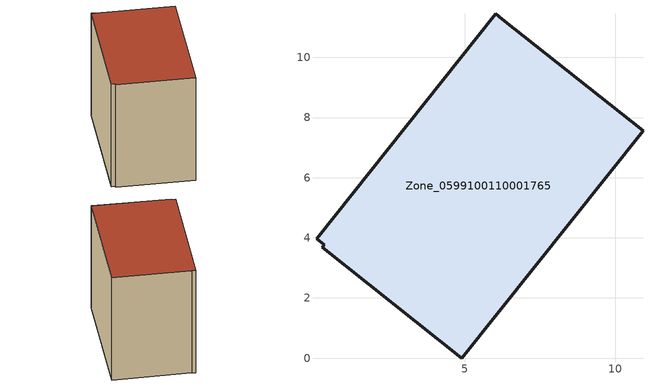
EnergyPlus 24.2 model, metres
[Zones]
Zone_0599100110001765
 floor ground (C_G): 6.24,11.26 10.92,7.57 4.89,0 0.26,3.69 0.31,3.77 0.06,3.98 6.02,11.45 z0.56
 wall outside (C_F): 6.02,11.45 0.06,3.98 0.31,3.77 0.26,3.69 4.89,0 10.92,7.57 6.24,11.26 6.02,11.45 z0.56:9.54
 roof outside (C_R): 10.92,7.57 6.24,11.26 6.02,11.45 0.06,3.98 0.31,3.77 0.26,3.69 4.89,0 z9.54
[BUILDING]
Pand.0599100110001765: North Axis=0; Terrain=City; Loads Convergence Tolerance Value=0.04; Temperature Convergence Tolerance Value=0.4; Solar Distribution=FullExterior; Maximum Number of Warmup Days=25; Minimum Number of Warmup Days=1
[Site:Location]
Rotterdam.The.Hague.AP_ZH_NLD Design_Conditions: Latitude=51.96; Longitude=4.45; Time Zone=1; Elevation=-4.5
[SITE:GROUNDTEMPERATURE:BUILDINGSURFACE]
18, 18, 18, 18, 18, 18, 18, 18, 18, 18, 18, 18
[MATERIAL] Thermal Absorptance=0.9; Solar Absorptance=0.7; Visible Absorptance=0.7
Name | Roughness | Thickness | Conductivity | Density | Specific Heat
G.TC.2015-2018 | MediumSmooth | 0.15 | 0.0428571 | 540 | 1210
F.TC.2015-2018 | Rough | 0.3 | 0.0666667 | 1920 | 840
R.TC.2015-2018 | MediumRough | 0.2 | 0.0333333 | 1500 | 1000
[CONSTRUCTION]
C_G: G.TC.2015-2018
C_F: F.TC.2015-2018
C_R: R.TC.2015-2018
[ZONE]
Zone_0599100110001765: Type=1; Multiplier=1; Ceiling Height=Autocalculate; Volume=Autocalculate; Floor Area=autocalculate; Part of Total Floor Area=Yes
[ZONEINFILTRATION:DESIGNFLOWRATE]
Infil_Zone_0599100110001765: Zone or ZoneList or Space or SpaceList=Zone_0599100110001765; Schedule=AlwaysOn; Design Flow Rate Calculation Method=Flow/Area; Flow Rate per Floor Area=0.0015; Constant Term Coefficient=1; Temperature Term Coefficient=0; Velocity Term Coefficient=0; Velocity Squared Term Coefficient=0
[HVACTEMPLATE:ZONE:IDEALLOADSAIRSYSTEM]
Zone_0599100110001765: Maximum Heating Supply Air Temperature=50; Minimum Cooling Supply Air Temperature=13; Maximum Heating Supply Air Humidity Ratio=0.0156; Minimum Cooling Supply Air Humidity Ratio=0.0077; Heating Limit=NoLimit; Cooling Limit=NoLimit; Dehumidification Control Type=ConstantSensibleHeatRatio; Cooling Sensible Heat Ratio=0.7; Dehumidification Setpoint=60; Humidification Control Type=None; Humidification Setpoint=30; Outdoor Air Method=None; Outdoor Air Flow Rate per Person=0.00944; Outdoor Air Flow Rate per Zone Floor Area=0; Outdoor Air Flow Rate per Zone=0; Demand Controlled Ventilation Type=None; Outdoor Air Economizer Type=NoEconomizer; Heat Recovery Type=None; Sensible Heat Recovery Effectiveness=0.7; Latent Heat Recovery Effectiveness=0.65
[ZONECONTROL:THERMOSTAT]
ThermostatControl_Zone_0599100110001765: Zone or ZoneList=Zone_0599100110001765; Control Type Schedule=DualSetpointControlType; Control 1=Thermostat_Zone_0599100110001765; Temperature Difference Between Cutout And Setpoint=0
[THERMOSTATSETPOINT:DUALSETPOINT]
Thermostat_Zone_0599100110001765: Heating Setpoint Temperature Schedule=HeatingSetpoint_Zone_0599100110001765; Cooling Setpoint Temperature Schedule=CoolingSetpoint_Zone_0599100110001765
[SCHEDULE:COMPACT]
HeatingSetpoint_Zone_0599100110001765: Through: 12/31, For: AllDays, Until: 24:00, 21
CoolingSetpoint_Zone_0599100110001765: Through: 12/31, For: AllDays, Until: 24:00, 24
DualSetpointControlType: Through: 12/31, For: AllDays, Until: 24:00, 4
AlwaysOn: Through: 12/31, For: AllDays, Until: 24:00, 1
